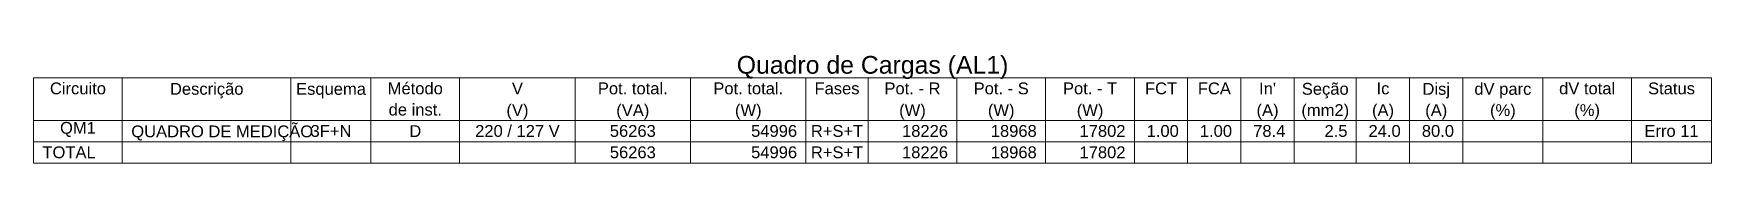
# Model space of a CAD drawing. Header units: millimetres. Extents: x -395 to 1008, y 9 to 692.
# Drawn here: x 66.69 to 81.7, y 85.28 to 86.25 of the extents above; entities that cross this region are included whole.
import ezdxf

# ---------------------------------------------------------------- set-up
doc = ezdxf.new("R2010")
doc.units = ezdxf.units.MM
doc.header["$LTSCALE"] = 0.1
doc.header["$MEASUREMENT"] = 0
doc.layers.add('.40 Interno parede', color=27, linetype='Continuous', lineweight=5)
doc.layers.add('Verde', color=7, linetype='Continuous', true_color=0x136734)
doc.styles.add('Arial', font='arial.ttf')

msp = doc.modelspace()

# ---------------------------------------------------------------- linework, layer by layer
at = {"layer": 'Verde', "color": 106, "lineweight": 9}
for p, q in [((66.691, 86.046), (81.702, 86.046)), ((66.691, 86.046), (66.691, 85.474)), ((67.485, 86.046), (67.485, 85.474)), ((68.994, 86.046), (68.994, 85.474)), ((69.709, 86.046), (69.709, 85.474)), ((70.503, 86.046), (70.503, 85.474)), ((71.536, 86.046), (71.536, 85.474)), ((72.568, 86.046), (72.568, 85.474)), ((73.601, 86.046), (73.601, 85.474)), ((74.157, 86.046), (74.157, 85.474)), ((74.951, 86.046), (74.951, 85.474)), ((75.745, 86.046), (75.745, 85.474)), ((76.539, 86.046), (76.539, 85.474)), ((77.016, 86.046), (77.016, 85.474)), ((77.493, 86.046), (77.493, 85.474)), ((77.969, 86.046), (77.969, 85.474)), ((78.525, 86.046), (78.525, 85.474)), ((79.002, 86.046), (79.002, 85.474)), ((79.478, 86.046), (79.478, 85.474)), ((80.193, 86.046), (80.193, 85.474)), ((80.987, 86.046), (80.987, 85.474)), ((81.702, 86.046), (81.702, 85.474)), ((66.691, 85.664), (81.702, 85.664)), ((66.691, 85.474), (81.702, 85.474)), ((66.691, 85.283), (66.691, 85.474)), ((66.691, 85.283), (66.691, 85.474)), ((67.485, 85.283), (67.485, 85.474)), ((68.994, 85.283), (68.994, 85.474)), ((69.709, 85.283), (69.709, 85.474)), ((70.503, 85.283), (70.503, 85.474)), ((71.536, 85.283), (71.536, 85.474)), ((72.568, 85.283), (72.568, 85.474)), ((73.601, 85.283), (73.601, 85.474)), ((74.157, 85.283), (74.157, 85.474)), ((74.951, 85.283), (74.951, 85.474)), ((75.745, 85.283), (75.745, 85.474)), ((76.539, 85.283), (76.539, 85.474)), ((77.016, 85.283), (77.016, 85.474)), ((77.493, 85.283), (77.493, 85.474)), ((77.969, 85.283), (77.969, 85.474)), ((78.525, 85.283), (78.525, 85.474)), ((79.002, 85.283), (79.002, 85.474)), ((79.478, 85.283), (79.478, 85.474)), ((80.193, 85.283), (80.193, 85.474)), ((80.987, 85.283), (80.987, 85.474)), ((81.702, 85.283), (81.702, 85.474)), ((66.691, 85.283), (81.702, 85.283))]:
    msp.add_line(p, q, dxfattribs=at)

# ---------------------------------------------------------------- texts
at = {"layer": '.40 Interno parede', "color": 27, "line_spacing_factor": 0.9, "style": 'Arial'}
for s, insert, char_height, width, attachment_point in [('Quadro de Cargas (AL1)', (74.197, 86.035), 0.15885, 4.81809, 8), ('Circuito', (67.088, 85.897), 0.1059, 0.983, 8), ('Descrição', (68.24, 85.862), 0.1059, 1.28928, 8), ('Esquema', (69.352, 85.862), 0.1059, 1.22514, 8), ('Método', (70.106, 85.897), 0.1059, 0.96728, 8), ('V', (71.02, 85.897), 0.106, 0.19343, 8), ('Pot. total.', (72.052, 85.897), 0.1059, 1.22514, 8), ('Pot. total.', (73.085, 85.897), 0.1059, 1.22514, 8), ('Fases', (73.879, 85.897), 0.1059, 0.78971, 8), ('Pot. - R', (74.554, 85.897), 0.1059, 0.983, 8), ('Pot. - S', (75.348, 85.897), 0.1059, 0.967, 8), ('Pot. - T', (76.143, 85.897), 0.1059, 0.95071, 8), ('FCT', (76.778, 85.897), 0.1059, 0.56372, 8), ('FCA', (77.255, 85.897), 0.1059, 0.58, 8), ("In'", (77.731, 85.897), 0.1059, 0.29722, 8), ('Seção', (78.247, 85.862), 0.1059, 0.82228, 8), ('Ic', (78.764, 85.897), 0.1059, 0.22557, 8), ('Disj', (79.24, 85.862), 0.1059, 0.48329, 8), ('dV parc', (79.836, 85.862), 0.1059, 0.99942, 8), ('dV total', (80.59, 85.897), 0.1059, 0.98342, 8), ('Status', (81.345, 85.897), 0.1059, 0.82214, 8), ('de inst.', (70.106, 85.707), 0.1059, 0.935, 8), ('(V)', (71.02, 85.672), 0.1059, 0.38657, 8), ('(VA)', (72.052, 85.672), 0.1059, 0.58, 8), ('(W)', (73.085, 85.672), 0.1059, 0.46686, 8), ('(W)', (74.554, 85.672), 0.1059, 0.46686, 8), ('(W)', (75.348, 85.672), 0.1059, 0.46686, 8), ('(W)', (76.143, 85.672), 0.1059, 0.46686, 8), ('(A)', (77.731, 85.672), 0.1059, 0.38657, 8), ('(mm2)', (78.247, 85.672), 0.1059, 0.83757, 8), ('(A)', (78.764, 85.672), 0.1059, 0.38657, 8), ('(A)', (79.24, 85.672), 0.1059, 0.38657, 8), ('(%)', (79.836, 85.672), 0.1059, 0.451, 8), ('(%)', (80.59, 85.672), 0.1059, 0.451, 8), ('QM1', (67.088, 85.516), 0.1059, 0.62843, 8), ('QUADRO DE MEDIÇÃO', (67.565, 85.481), 0.1059, 3.19028, 7), ('3F+N', (69.352, 85.516), 0.1059, 0.71721, 8), ('D', (70.106, 85.516), 0.106, 0.20943, 8), ('220 / 127 V', (71.02, 85.516), 0.1059, 1.48342, 8), ('56263', (72.052, 85.516), 0.1059, 0.80642, 8), ('54996', (73.522, 85.516), 0.1059, 0.80642, 9), ('R+S+T', (73.879, 85.516), 0.1059, 0.91871, 8), ('18226', (74.872, 85.516), 0.1059, 0.80642, 9), ('18968', (75.666, 85.516), 0.1059, 0.80642, 9), ('17802', (76.46, 85.516), 0.1059, 0.80642, 9), ('1.00', (76.937, 85.516), 0.1059, 0.56442, 9), ('1.00', (77.413, 85.516), 0.1059, 0.56442, 9), ('78.4', (77.89, 85.516), 0.1059, 0.56442, 9), ('2.5', (78.446, 85.516), 0.1059, 0.40314, 9), ('24.0', (78.922, 85.516), 0.1059, 0.56442, 9), ('80.0', (79.399, 85.516), 0.1059, 0.56442, 9), ('Erro 11', (81.345, 85.516), 0.1059, 0.951, 8), ('TOTAL', (66.77, 85.325), 0.1059, 0.93457, 7), ('56263', (72.052, 85.325), 0.1059, 0.80642, 8), ('54996', (73.522, 85.325), 0.1059, 0.80642, 9), ('R+S+T', (73.879, 85.325), 0.1059, 0.91871, 8), ('18226', (74.872, 85.325), 0.1059, 0.80642, 9), ('18968', (75.666, 85.325), 0.1059, 0.80642, 9), ('17802', (76.46, 85.325), 0.1059, 0.80642, 9)]:
    msp.add_mtext(s, dxfattribs=dict(at, insert=insert, char_height=char_height, width=width, attachment_point=attachment_point))

doc.saveas('drawing.dxf')
